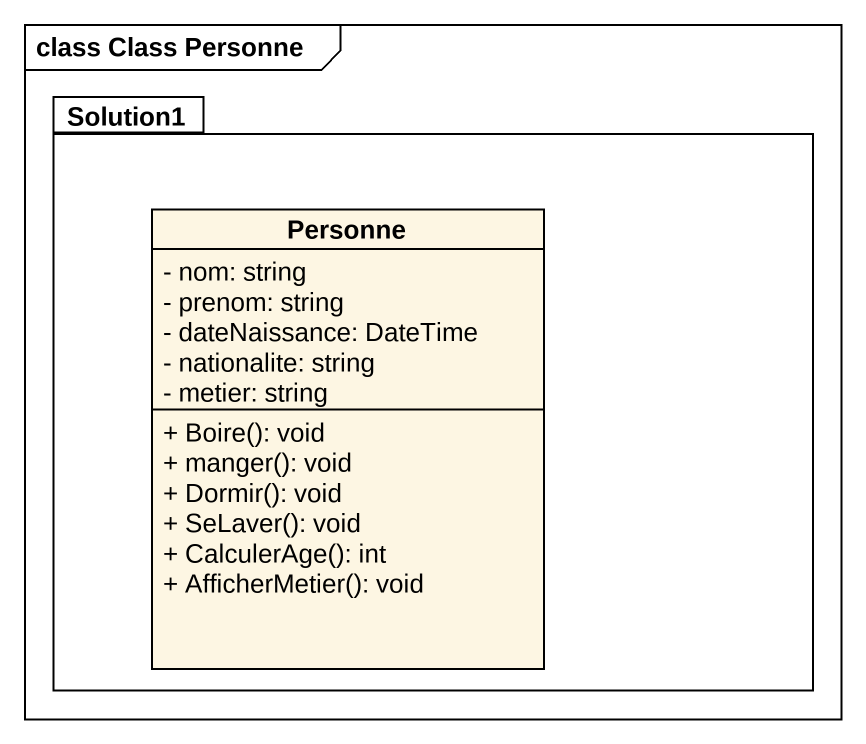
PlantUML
@startuml
mainframe class Class Personne
hide circle
hide empty members
skinparam classAttributeIconSize 0
package Solution1 {
  class Personne {
    - nom: string
    - prenom: string
    - dateNaissance: DateTime
    - nationalite: string
    - metier: string
    + Boire(): void
    + manger(): void
    + Dormir(): void
    + SeLaver(): void
    + CalculerAge(): int
    + AfficherMetier(): void
  }
}
@enduml
